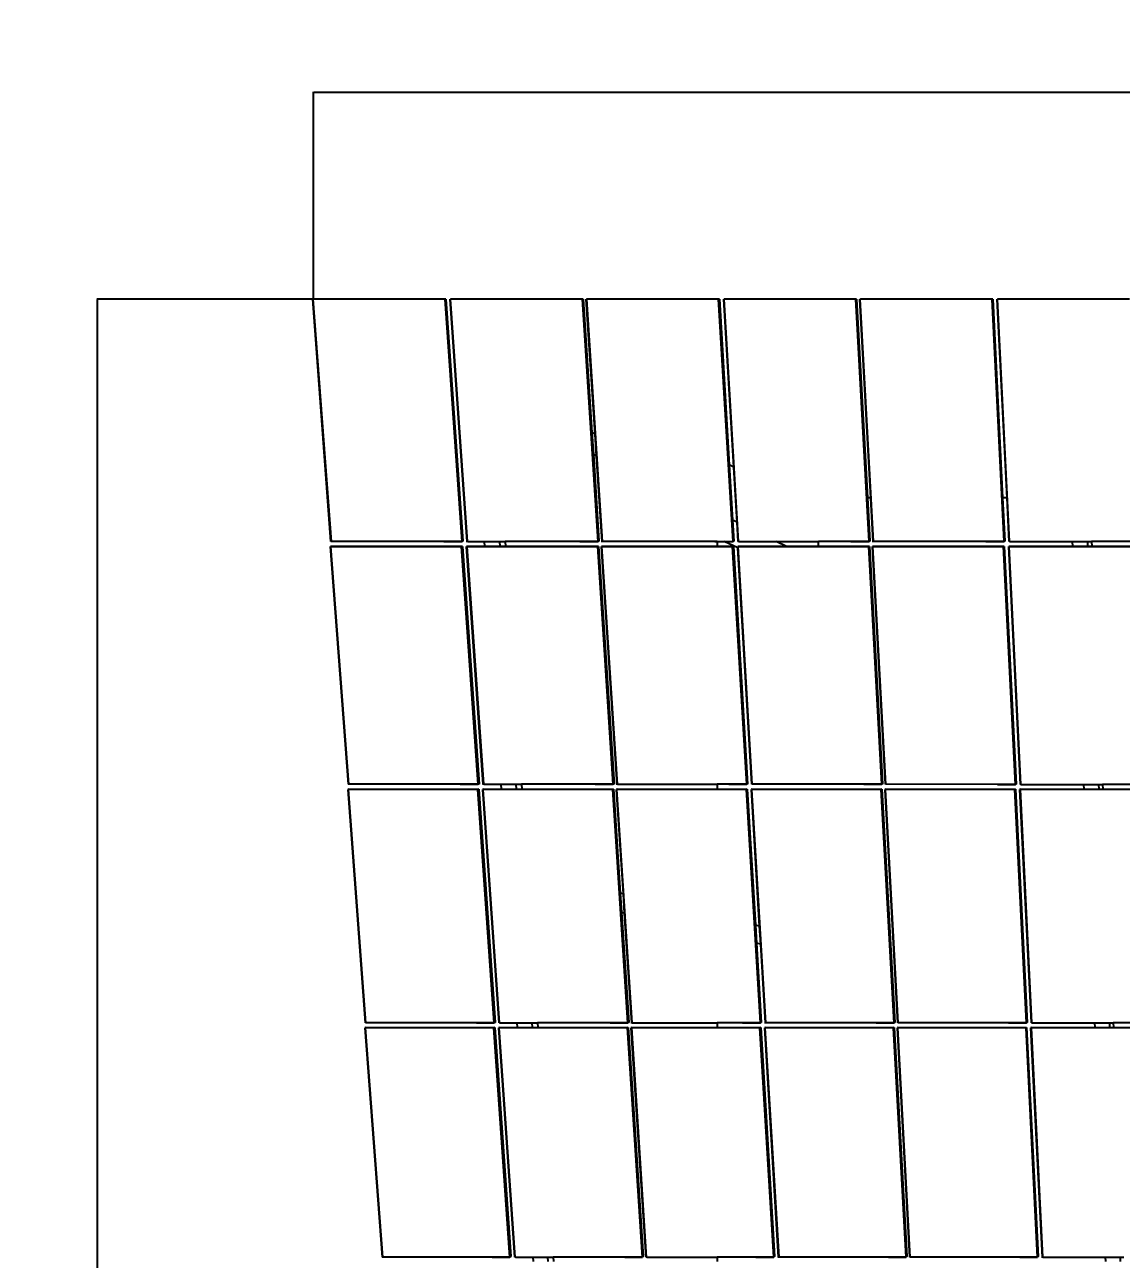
# Model space of a CAD drawing. Header units: inches. Extents: x -1217 to 1243, y -567 to 675.
# Drawn here: x -1217 to -635, y 21 to 675 of the extents above; entities that cross this region are included whole.
import ezdxf

# ---------------------------------------------------------------- set-up
doc = ezdxf.new("R2010")
doc.units = ezdxf.units.IN
doc.header["$MEASUREMENT"] = 0
doc.dimstyles.get("Standard").update_dxf_attribs({"dimtxt": 24, "dimasz": 0.18, "dimexe": 0.18, "dimexo": 0.0625, "dimgap": 0.09, "dimtad": 0, "dimtih": 1, "dimtoh": 1, "dimdec": 4, "dimzin": 0, "dimdsep": 46, "dimtxsty": 'Standard', "dimcen": 0.09, "dimclrd": 1, "dimclre": 1, "dimclrt": 1, "dimadec": 0, "dimazin": 0, "dimtfac": 1, "dimtdec": 4, "dimtofl": 0, "dimtmove": 0, "dimatfit": 3, "dimfxl": 1, "dimtolj": 1, "dimtzin": 0, "dimarcsym": 0})

# ---------------------------------------------------------------- blocks, each defined once
blk = doc.blocks.new('*D2')
at = {"color": 1, "lineweight": -2, "transparency": 16777216}
for p, q in [((-1063.79, 529.93), (-1063.79, 639.81)), ((-1063.61, 639.63), (-262.52, 639.63)), ((674.75, 639.63), (-126.34, 639.63)), ((674.93, 529.9), (674.93, 639.81))]:
    blk.add_line(p, q, dxfattribs=at)
at = {"color": 1, "transparency": 16777216}
for points in [[(-1063.61, 639.66), (-1063.61, 639.6), (-1063.79, 639.63)], [(674.75, 639.66), (674.75, 639.6), (674.93, 639.63)]]:
    blk.add_solid(points, dxfattribs=at)
at = {"layer": 'Defpoints', "color": 0, "transparency": 16777216}
for p in [(-1063.79, 639.63), (-1063.79, 529.87), (674.93, 529.84)]:
    blk.add_point(p, dxfattribs=at)
at = {"color": 1, "transparency": 16777216, "insert": (-194.43, 639.63), "char_height": 24, "attachment_point": 5}
blk.add_mtext('\\A1;106\' 11"', dxfattribs=at)
blk = doc.blocks.new('*D3')
at = {"color": 1, "lineweight": -2, "transparency": 16777216}
for p, q in [((-1064.17, 529.87), (-1178.71, 529.87)), ((-1178.53, 529.69), (-1178.53, -6.65)), ((-1178.53, -567.17), (-1178.53, -30.83)), ((-985.24, -567.35), (-1178.71, -567.35))]:
    blk.add_line(p, q, dxfattribs=at)
at = {"color": 1, "transparency": 16777216}
for points in [[(-1178.56, 529.69), (-1178.5, 529.69), (-1178.53, 529.87)], [(-1178.56, -567.17), (-1178.5, -567.17), (-1178.53, -567.35)]]:
    blk.add_solid(points, dxfattribs=at)
at = {"layer": 'Defpoints', "color": 0, "transparency": 16777216}
for p in [(-1064.11, 529.87), (-1178.53, -567.35), (-985.17, -567.35)]:
    blk.add_point(p, dxfattribs=at)
at = {"color": 1, "transparency": 16777216, "insert": (-1178.53, -18.74), "char_height": 24, "attachment_point": 5}
blk.add_mtext('\\A1;70\' 4"', dxfattribs=at)

msp = doc.modelspace()

# ---------------------------------------------------------------- linework, layer by layer
for p, q in [((-1064.10696, 529.87158), (-1063.89221, 529.87036)), ((-1054.45486, 401.3586), (-1064.10696, 529.87158)), ((-1063.89221, 529.87036), (-1063.79044, 529.87158)), ((-1054.24206, 401.3574), (-1063.89221, 529.87036)), ((-993.97021, 529.87041), (-1063.79044, 529.87158)), ((-984.95429, 401.35745), (-993.97021, 529.87041)), ((-993.47074, 529.86208), (-993.97021, 529.87041)), ((-993.47074, 529.86208), (-984.46384, 401.41319)), ((-991.26018, 529.87041), (-991.04544, 529.86919)), ((-982.26884, 401.35745), (-991.26018, 529.87041)), ((-991.04544, 529.86919), (-990.94365, 529.87041)), ((-982.05605, 401.35625), (-991.04544, 529.86919)), ((-921.12344, 529.86924), (-990.94365, 529.87041)), ((-912.76829, 401.3563), (-921.12344, 529.86924)), ((-920.66058, 529.86091), (-921.12344, 529.86924)), ((-920.66058, 529.86091), (-916.0572, 459.01949)), ((-919.03874, 529.86762), (-918.824, 529.8664)), ((-914.38881, 458.18349), (-919.03874, 529.86762)), ((-918.824, 529.8664), (-918.72221, 529.86762)), ((-910.4897, 401.35351), (-918.824, 529.8664)), ((-848.90202, 529.86645), (-918.72221, 529.86762)), ((-841.20196, 401.35356), (-848.90202, 529.86645)), ((-848.47545, 529.85812), (-848.90202, 529.86645)), ((-848.47545, 529.85812), (-843.21121, 441.95465)), ((-846.19199, 529.86645), (-845.97726, 529.86523)), ((-840.86808, 440.72653), (-846.19199, 529.86645)), ((-845.97726, 529.86523), (-845.87546, 529.86645)), ((-838.30373, 401.35237), (-845.97726, 529.86523)), ((-776.05528, 529.86528), (-845.87546, 529.86645)), ((-769.01599, 401.35241), (-776.05528, 529.86528)), ((-775.66532, 529.85695), (-776.05528, 529.86528)), ((-775.66532, 529.85695), (-769.8903, 424.37246)), ((-773.9706, 529.86366), (-773.75587, 529.86244)), ((-768.20784, 424.37246), (-773.9706, 529.86366)), ((-773.75587, 529.86244), (-773.65407, 529.86366)), ((-766.73743, 401.34963), (-773.75587, 529.86244)), ((-703.83391, 529.86249), (-773.65407, 529.86366)), ((-697.44971, 401.34967), (-703.83391, 529.86249)), ((-703.48023, 529.85416), (-703.83391, 529.86249)), ((-703.48023, 529.85416), (-698.24279, 424.37246)), ((-701.12388, 529.86249), (-700.90916, 529.86127)), ((-695.90357, 424.37246), (-701.12388, 529.86249)), ((-700.90916, 529.86127), (-700.80735, 529.86249)), ((-694.55149, 401.34848), (-700.90916, 529.86127)), ((-630.9872, 529.86132), (-700.80735, 529.86249)), ((-914.38881, 458.18349), (-916.0572, 459.01949)), ((-916.0572, 459.01949), (-915.30176, 447.39409)), ((-913.63612, 446.57993), (-914.38881, 458.18349)), ((-913.63612, 446.57993), (-915.30176, 447.39409)), ((-915.30176, 447.39409), (-912.31378, 401.41204)), ((-910.7025, 401.35471), (-913.63612, 446.57993)), ((-840.86808, 440.72653), (-843.21121, 441.95465)), ((-843.21121, 441.95465), (-841.45855, 412.68823)), ((-839.12513, 411.54382), (-840.86808, 440.72653)), ((-768.20784, 424.37246), (-769.8903, 424.37246)), ((-769.8903, 424.37246), (-768.63306, 401.40815)), ((-766.95021, 401.35082), (-768.20784, 424.37246)), ((-695.90357, 424.37246), (-698.24279, 424.37246)), ((-698.24279, 424.37246), (-697.10242, 401.40541)), ((-694.76426, 401.34967), (-695.90357, 424.37246)), ((-839.12513, 411.54382), (-841.45855, 412.68823)), ((-841.45855, 412.68823), (-840.78309, 401.4093)), ((-838.51651, 401.35356), (-839.12513, 411.54382)), ((-1054.79262, 401.3574), (-1054.86937, 401.3574)), ((-1054.45486, 401.3586), (-1054.55571, 401.3574)), ((-1054.24206, 401.3574), (-1054.45486, 401.3586)), ((-1054.1412, 401.3586), (-1054.24206, 401.3574)), ((-984.95429, 401.35745), (-1054.1412, 401.3586)), ((-994.60887, 401.35744), (-984.95418, 401.35584)), ((-984.46384, 401.41319), (-984.95429, 401.35745)), ((-984.95418, 401.35584), (-984.95429, 401.35745)), ((-982.60661, 401.35625), (-982.68336, 401.35625)), ((-982.26884, 401.35745), (-982.3697, 401.35625)), ((-982.05605, 401.35625), (-982.26884, 401.35745)), ((-981.95519, 401.35745), (-982.05605, 401.35625)), ((-981.95519, 401.35745), (-973.00832, 401.35727)), ((-972.82807, 398.69983), (-973.00832, 401.35727)), ((-973.00832, 401.35727), (-964.97748, 401.35711)), ((-964.79871, 398.69969), (-964.97748, 401.35711)), ((-964.97748, 401.35711), (-962.06305, 401.35706)), ((-962.06305, 401.35706), (-961.88488, 398.69965)), ((-912.76829, 401.3563), (-962.06305, 401.35706)), ((-922.42286, 401.35629), (-912.76818, 401.3547)), ((-912.31378, 401.41204), (-912.76829, 401.3563)), ((-912.76818, 401.3547), (-912.76829, 401.3563)), ((-911.04027, 401.35351), (-911.11702, 401.35351)), ((-910.7025, 401.35471), (-910.80336, 401.35351)), ((-910.4897, 401.35351), (-910.7025, 401.35471)), ((-910.38884, 401.35471), (-910.4897, 401.35351)), ((-849.57228, 401.35355), (-910.38884, 401.35471)), ((-850.85653, 401.35355), (-841.20186, 401.35196)), ((-849.57228, 401.35355), (-845.9167, 401.35356)), ((-849.57228, 401.35355), (-849.57228, 398.69623)), ((-838.72728, 397.94246), (-845.9167, 401.35356)), ((-845.9167, 401.35356), (-841.20196, 401.35356)), ((-840.78309, 401.4093), (-841.20196, 401.35356)), ((-841.20186, 401.35196), (-841.20196, 401.35356)), ((-838.85429, 401.35237), (-838.93104, 401.35237)), ((-838.51651, 401.35356), (-838.61738, 401.35237)), ((-838.30373, 401.35237), (-838.51651, 401.35356)), ((-838.20286, 401.35356), (-838.30373, 401.35237)), ((-838.20286, 401.35356), (-818.34671, 401.35317)), ((-812.92816, 398.69567), (-818.34671, 401.35317)), ((-818.34671, 401.35317), (-795.94341, 401.35274)), ((-795.94341, 398.69539), (-795.94341, 401.35274)), ((-769.01599, 401.35241), (-795.94341, 401.35274)), ((-778.67056, 401.3524), (-769.0159, 401.35081)), ((-768.63306, 401.40815), (-769.01599, 401.35241)), ((-769.0159, 401.35081), (-769.01599, 401.35241)), ((-767.28799, 401.34963), (-767.36475, 401.34963)), ((-766.95021, 401.35082), (-767.05109, 401.34963)), ((-766.73743, 401.34963), (-766.95021, 401.35082)), ((-766.63656, 401.35082), (-766.73743, 401.34963)), ((-697.44971, 401.34967), (-766.63656, 401.35082)), ((-707.10428, 401.34967), (-697.44963, 401.34807)), ((-697.10242, 401.40541), (-697.44971, 401.34967)), ((-697.44963, 401.34807), (-697.44971, 401.34967)), ((-695.10205, 401.34848), (-695.1788, 401.34848)), ((-694.76426, 401.34967), (-694.86514, 401.34848)), ((-694.55149, 401.34848), (-694.76426, 401.34967)), ((-694.4506, 401.34967), (-694.55149, 401.34848)), ((-694.4506, 401.34967), (-661.14398, 401.34902)), ((-661.0215, 398.69165), (-661.14398, 401.34902)), ((-661.14398, 401.34902), (-653.11314, 401.34887)), ((-652.99215, 398.69152), (-653.11314, 401.34887)), ((-653.11314, 401.34887), (-651.14061, 401.34883)), ((-651.14061, 401.34883), (-651.02002, 398.69149)), ((-625.26377, 401.34852), (-651.14061, 401.34883)), ((-1054.14044, 398.70113), (-1054.6655, 398.64405)), ((-1054.6655, 398.64405), (-1054.45274, 398.64286)), ((-1045.18684, 272.49007), (-1054.6655, 398.64405)), ((-1054.45274, 398.64286), (-1054.3519, 398.64405)), ((-1044.97599, 272.4889), (-1054.45274, 398.64286)), ((-985.17837, 398.6429), (-1054.3519, 398.64405)), ((-1054.14044, 398.70113), (-984.6879, 398.69998)), ((-984.6879, 398.69998), (-985.17837, 398.6429)), ((-976.32422, 272.48895), (-985.17837, 398.6429)), ((-984.6879, 398.69998), (-975.84253, 272.60775)), ((-982.00431, 398.69998), (-982.49344, 398.6429)), ((-982.49344, 398.6429), (-982.28068, 398.64171)), ((-973.66342, 272.48895), (-982.49344, 398.6429)), ((-982.28068, 398.64171), (-982.17984, 398.6429)), ((-973.45258, 272.48777), (-982.28068, 398.64171)), ((-913.00632, 398.64175), (-982.17984, 398.6429)), ((-982.00431, 398.69998), (-972.82807, 398.69983)), ((-972.82807, 398.69983), (-964.79871, 398.69969)), ((-964.79871, 398.69969), (-961.88488, 398.69965)), ((-961.88488, 398.69965), (-912.55178, 398.69883)), ((-912.55178, 398.69883), (-913.00632, 398.64175)), ((-904.80081, 272.48782), (-913.00632, 398.64175)), ((-912.55178, 398.69883), (-904.3544, 272.60663)), ((-910.48742, 398.69724), (-910.94093, 398.64016)), ((-910.94093, 398.64016), (-910.72818, 398.63897)), ((-902.75398, 272.48626), (-910.94093, 398.64016)), ((-910.72818, 398.63897), (-910.62733, 398.64016)), ((-902.54314, 272.48509), (-910.72818, 398.63897)), ((-841.45383, 398.63901), (-910.62733, 398.64016)), ((-910.48742, 398.69724), (-849.57228, 398.69623)), ((-849.57228, 398.69623), (-841.03492, 398.69609)), ((-841.03492, 398.69609), (-841.45383, 398.63901)), ((-833.89139, 272.48513), (-841.45383, 398.63901)), ((-841.03492, 398.69609), (-833.47997, 272.60394)), ((-838.35132, 398.69609), (-838.7689, 398.63901)), ((-838.7689, 398.63901), (-838.55616, 398.63782)), ((-838.72728, 397.94246), (-838.7689, 398.63901)), ((-831.23059, 272.48513), (-838.72728, 397.94246)), ((-838.55616, 398.63782), (-838.45531, 398.63901)), ((-831.01976, 272.48396), (-838.55616, 398.63782)), ((-769.28182, 398.63787), (-838.45531, 398.63901)), ((-838.35132, 398.69609), (-812.92816, 398.69567)), ((-812.92816, 398.69567), (-795.94341, 398.69539)), ((-795.94341, 398.69539), (-768.89883, 398.69495)), ((-768.89883, 398.69495), (-769.28182, 398.63787)), ((-762.36801, 272.484), (-769.28182, 398.63787)), ((-768.89883, 398.69495), (-761.99188, 272.60281)), ((-766.83448, 398.69336), (-767.21644, 398.63627)), ((-767.21644, 398.63627), (-767.0037, 398.63508)), ((-760.3212, 272.48244), (-767.21644, 398.63627)), ((-767.0037, 398.63508), (-766.90285, 398.63627)), ((-760.11037, 272.48127), (-767.0037, 398.63508)), ((-697.72937, 398.63513), (-766.90285, 398.63627)), ((-766.83448, 398.69336), (-697.38201, 398.69221)), ((-697.38201, 398.69221), (-697.72937, 398.63513)), ((-691.45864, 272.48131), (-697.72937, 398.63513)), ((-697.38201, 398.69221), (-691.11749, 272.60012)), ((-694.69842, 398.69221), (-695.04444, 398.63513)), ((-695.04444, 398.63513), (-694.83171, 398.63393)), ((-688.79784, 272.48131), (-695.04444, 398.63513)), ((-694.83171, 398.63393), (-694.73085, 398.63513)), ((-688.58702, 272.48014), (-694.83171, 398.63393)), ((-625.55739, 398.63398), (-694.73085, 398.63513)), ((-694.69842, 398.69221), (-661.0215, 398.69165)), ((-661.0215, 398.69165), (-652.99215, 398.69152)), ((-652.99215, 398.69152), (-651.02002, 398.69149)), ((-651.02002, 398.69149), (-625.24596, 398.69106)), ((-1045.5215, 272.4889), (-1045.59755, 272.4889)), ((-1044.88165, 269.94522), (-1045.39733, 269.82513)), ((-1045.39733, 269.82513), (-1045.18652, 269.82395)), ((-1036.08742, 145.96579), (-1045.39733, 269.82513)), ((-1045.18684, 272.49007), (-1045.28677, 272.4889)), ((-1044.97599, 272.4889), (-1045.18684, 272.49007)), ((-1045.18652, 269.82395), (-1045.08661, 269.82513)), ((-1035.87849, 145.96464), (-1045.18652, 269.82395)), ((-976.5479, 269.824), (-1045.08661, 269.82513)), ((-1044.87607, 272.49007), (-1044.97599, 272.4889)), ((-1044.88165, 269.94522), (-976.06618, 269.9441)), ((-976.32422, 272.48895), (-1044.87607, 272.49007)), ((-985.89018, 272.48894), (-976.32411, 272.48737)), ((-976.06618, 269.9441), (-976.5479, 269.824)), ((-967.85114, 145.96469), (-976.5479, 269.824)), ((-975.84253, 272.60775), (-976.32422, 272.48895)), ((-976.32411, 272.48737), (-976.32422, 272.48895)), ((-976.06618, 269.9441), (-967.37797, 146.14427)), ((-973.99809, 272.48777), (-974.07413, 272.48777)), ((-973.40721, 269.9441), (-973.88761, 269.824)), ((-973.88761, 269.824), (-973.6768, 269.82283)), ((-965.21454, 145.96469), (-973.88761, 269.824)), ((-973.66342, 272.48895), (-973.76336, 272.48777)), ((-973.6768, 269.82283), (-973.57689, 269.824)), ((-965.00562, 145.96354), (-973.6768, 269.82283)), ((-973.45258, 272.48777), (-973.66342, 272.48895)), ((-905.03819, 269.82287), (-973.57689, 269.824)), ((-973.35264, 272.48895), (-973.45258, 272.48777)), ((-973.40721, 269.9441), (-964.09434, 269.94394)), ((-973.35264, 272.48895), (-964.26696, 272.48877)), ((-964.09434, 269.94394), (-964.26696, 272.48877)), ((-964.26696, 272.48877), (-956.30827, 272.48861)), ((-964.09434, 269.94394), (-956.13707, 269.94381)), ((-956.13707, 269.94381), (-956.30827, 272.48861)), ((-956.30827, 272.48861), (-953.42268, 272.48856)), ((-956.13707, 269.94381), (-953.25205, 269.94377)), ((-953.42268, 272.48856), (-953.25205, 269.94377)), ((-904.80081, 272.48782), (-953.42268, 272.48856)), ((-953.25205, 269.94377), (-904.59175, 269.94297)), ((-914.36677, 272.48781), (-904.80071, 272.48624)), ((-904.59175, 269.94297), (-905.03819, 269.82287)), ((-896.97827, 145.96358), (-905.03819, 269.82287)), ((-904.3544, 272.60663), (-904.80081, 272.48782)), ((-904.80071, 272.48624), (-904.80081, 272.48782)), ((-904.59175, 269.94297), (-901.00391, 214.77986)), ((-903.08865, 272.48508), (-903.1647, 272.48508)), ((-902.54632, 269.94141), (-902.99175, 269.82131)), ((-902.99175, 269.82131), (-902.78095, 269.82014)), ((-899.3932, 214.3959), (-902.99175, 269.82131)), ((-902.75398, 272.48626), (-902.85392, 272.48508)), ((-902.78095, 269.82014), (-902.68103, 269.82131)), ((-894.74114, 145.9609), (-902.78095, 269.82014)), ((-902.54314, 272.48509), (-902.75398, 272.48626)), ((-834.14235, 269.82018), (-902.68103, 269.82131)), ((-902.54632, 269.94141), (-849.57228, 269.94054)), ((-902.4432, 272.48626), (-902.54314, 272.48509)), ((-902.4432, 272.48626), (-849.57228, 272.48524)), ((-849.57228, 272.48524), (-849.57228, 269.94054)), ((-833.89139, 272.48513), (-849.57228, 272.48524)), ((-849.57228, 269.94054), (-833.73088, 269.94028)), ((-843.45734, 272.48512), (-833.8913, 272.48356)), ((-833.73088, 269.94028), (-834.14235, 269.82018)), ((-826.7138, 145.96094), (-834.14235, 269.82018)), ((-833.47997, 272.60394), (-833.89139, 272.48513)), ((-833.8913, 272.48356), (-833.89139, 272.48513)), ((-833.73088, 269.94028), (-829.40107, 197.71129)), ((-831.56527, 272.48396), (-831.64131, 272.48396)), ((-831.07191, 269.94028), (-831.48206, 269.82018)), ((-831.48206, 269.82018), (-831.27127, 269.81901)), ((-827.13883, 197.17202), (-831.48206, 269.82018)), ((-831.23059, 272.48513), (-831.33054, 272.48396)), ((-831.27127, 269.81901), (-831.17134, 269.82018)), ((-823.86829, 145.95979), (-831.27127, 269.81901)), ((-831.01976, 272.48396), (-831.23059, 272.48513)), ((-762.63267, 269.81906), (-831.17134, 269.82018)), ((-831.07191, 269.94028), (-762.25648, 269.93916)), ((-830.91981, 272.48513), (-831.01976, 272.48396)), ((-762.36801, 272.484), (-830.91981, 272.48513)), ((-771.93396, 272.484), (-762.36792, 272.48243)), ((-762.25648, 269.93916), (-762.63267, 269.81906)), ((-755.84096, 145.95983), (-762.63267, 269.81906)), ((-761.99188, 272.60281), (-762.36801, 272.484)), ((-762.36792, 272.48243), (-762.36801, 272.484)), ((-762.25648, 269.93916), (-755.47144, 146.13942)), ((-760.65588, 272.48127), (-760.73193, 272.48127)), ((-760.21107, 269.9376), (-760.58625, 269.81749)), ((-760.58625, 269.81749), (-760.37547, 269.81632)), ((-753.81277, 145.9583), (-760.58625, 269.81749)), ((-760.3212, 272.48244), (-760.42115, 272.48127)), ((-760.37547, 269.81632), (-760.27553, 269.81749)), ((-753.60386, 145.95715), (-760.37547, 269.81632)), ((-760.11037, 272.48127), (-760.3212, 272.48244)), ((-691.73688, 269.81637), (-760.27553, 269.81749)), ((-760.21107, 269.9376), (-691.39566, 269.93647)), ((-760.01042, 272.48244), (-760.11037, 272.48127)), ((-691.45864, 272.48131), (-760.01042, 272.48244)), ((-701.02459, 272.48131), (-691.45856, 272.47974)), ((-691.39566, 269.93647), (-691.73688, 269.81637)), ((-685.57655, 145.95719), (-691.73688, 269.81637)), ((-691.11749, 272.60012), (-691.45864, 272.48131)), ((-691.45856, 272.47974), (-691.45864, 272.48131)), ((-691.39566, 269.93647), (-685.24137, 146.13678)), ((-689.13253, 272.48014), (-689.20857, 272.48014)), ((-688.73669, 269.93647), (-689.07659, 269.81637)), ((-689.07659, 269.81637), (-688.86581, 269.8152)), ((-682.93995, 145.95719), (-689.07659, 269.81637)), ((-688.79784, 272.48131), (-688.89779, 272.48014)), ((-688.86581, 269.8152), (-688.76588, 269.81637)), ((-682.73105, 145.95604), (-688.86581, 269.8152)), ((-688.58702, 272.48014), (-688.79784, 272.48131)), ((-620.22724, 269.81524), (-688.76588, 269.81637)), ((-688.73669, 269.93647), (-655.08707, 269.93592)), ((-688.48706, 272.48131), (-688.58702, 272.48014)), ((-688.48706, 272.48131), (-655.20436, 272.48067)), ((-655.08707, 269.93592), (-655.20436, 272.48067)), ((-655.20436, 272.48067), (-647.24567, 272.48052)), ((-655.08707, 269.93592), (-647.12981, 269.93579)), ((-647.12981, 269.93579), (-647.24567, 272.48052)), ((-647.24567, 272.48052), (-645.29266, 272.48048)), ((-647.12981, 269.93579), (-645.17718, 269.93576)), ((-645.29266, 272.48048), (-645.17718, 269.93576)), ((-619.93529, 272.48018), (-645.29266, 272.48048)), ((-645.17718, 269.93576), (-619.92129, 269.93534)), ((-899.3932, 214.3959), (-901.00391, 214.77986)), ((-901.00391, 214.77986), (-900.33087, 204.43185)), ((-898.72256, 204.06666), (-899.3932, 214.3959)), ((-898.72256, 204.06666), (-900.33087, 204.43185)), ((-900.33087, 204.43185), (-896.53975, 146.14316)), ((-894.95006, 145.96205), (-898.72256, 204.06666)), ((-827.13883, 197.17202), (-829.40107, 197.71129)), ((-829.40107, 197.71129), (-828.83072, 188.19681)), ((-826.57159, 187.68384), (-827.13883, 197.17202)), ((-826.57159, 187.68384), (-828.83072, 188.19681)), ((-828.83072, 188.19681), (-826.30963, 146.14052)), ((-824.07721, 145.96094), (-826.57159, 187.68384)), ((-1036.41904, 145.96464), (-1036.49439, 145.96464)), ((-1036.08742, 145.96579), (-1036.18644, 145.96464)), ((-1035.87849, 145.96464), (-1036.08742, 145.96579)), ((-1035.77947, 145.96579), (-1035.87849, 145.96464)), ((-967.85114, 145.96469), (-1035.77947, 145.96579)), ((-977.33009, 145.96468), (-967.85103, 145.96314)), ((-967.37797, 146.14427), (-967.85114, 145.96469)), ((-967.85103, 145.96314), (-967.85114, 145.96469)), ((-965.54616, 145.96354), (-965.62152, 145.96354)), ((-965.21454, 145.96469), (-965.31357, 145.96354)), ((-965.00562, 145.96354), (-965.21454, 145.96469)), ((-964.90659, 145.96469), (-965.00562, 145.96354)), ((-964.90659, 145.96469), (-955.68461, 145.96451)), ((-955.51928, 143.52712), (-955.68461, 145.96451)), ((-955.68461, 145.96451), (-947.79675, 145.96436)), ((-947.63279, 143.52699), (-947.79675, 145.96436)), ((-947.79675, 145.96436), (-944.93948, 145.9643)), ((-944.93948, 145.9643), (-944.77606, 143.52695)), ((-896.97827, 145.96358), (-944.93948, 145.9643)), ((-906.45722, 145.96357), (-896.97817, 145.96203)), ((-896.53975, 146.14316), (-896.97827, 145.96358)), ((-896.97817, 145.96203), (-896.97827, 145.96358)), ((-895.28169, 145.96089), (-895.35704, 145.96089)), ((-894.95006, 145.96205), (-895.04909, 145.9609)), ((-894.74114, 145.9609), (-894.95006, 145.96205)), ((-894.64211, 145.96205), (-894.74114, 145.9609)), ((-894.64211, 145.96205), (-849.57228, 145.96119)), ((-849.57228, 145.96119), (-849.57228, 143.5239)), ((-826.7138, 145.96094), (-849.57228, 145.96119)), ((-836.19275, 145.96093), (-826.71371, 145.95939)), ((-826.30963, 146.14052), (-826.7138, 145.96094)), ((-826.71371, 145.95939), (-826.7138, 145.96094)), ((-824.40884, 145.95979), (-824.48419, 145.95979)), ((-824.07721, 145.96094), (-824.17624, 145.95979)), ((-823.86829, 145.95979), (-824.07721, 145.96094)), ((-823.76926, 145.96094), (-823.86829, 145.95979)), ((-755.84096, 145.95983), (-823.76926, 145.96094)), ((-765.31991, 145.95983), (-755.84088, 145.95829)), ((-755.47144, 146.13942), (-755.84096, 145.95983)), ((-755.84088, 145.95829), (-755.84096, 145.95983)), ((-754.14441, 145.95715), (-754.21976, 145.95715)), ((-753.81277, 145.9583), (-753.91181, 145.95715)), ((-753.60386, 145.95715), (-753.81277, 145.9583)), ((-753.50482, 145.9583), (-753.60386, 145.95715)), ((-685.57655, 145.95719), (-753.50482, 145.9583)), ((-695.05549, 145.95718), (-685.57647, 145.95565)), ((-685.24137, 146.13678), (-685.57655, 145.95719)), ((-685.57647, 145.95565), (-685.57655, 145.95719)), ((-683.27159, 145.95604), (-683.34695, 145.95604)), ((-682.93995, 145.95719), (-683.039, 145.95604)), ((-682.73105, 145.95604), (-682.93995, 145.95719)), ((-682.632, 145.95719), (-682.73105, 145.95604)), ((-682.632, 145.95719), (-649.37279, 145.95655)), ((-649.26045, 143.51924), (-649.37279, 145.95655)), ((-649.37279, 145.95655), (-641.48494, 145.95641)), ((-641.37397, 143.51911), (-641.48494, 145.95641)), ((-641.48494, 145.95641), (-639.55109, 145.95637)), ((-639.55109, 145.95637), (-639.44049, 143.51908)), ((-614.70374, 145.95608), (-639.55109, 145.95637)), ((-1035.79106, 143.52838), (-1036.2976, 143.34755)), ((-1036.2976, 143.34755), (-1036.08871, 143.3464)), ((-1027.15192, 21.72085), (-1036.2976, 143.34755)), ((-1036.08871, 143.3464), (-1035.98971, 143.34755)), ((-1026.94488, 21.71972), (-1036.08871, 143.3464)), ((-968.07428, 143.34645), (-1035.98971, 143.34755)), ((-1035.79106, 143.52838), (-967.60109, 143.52728)), ((-967.60109, 143.52728), (-968.07428, 143.34645)), ((-959.5307, 21.71976), (-968.07428, 143.34645)), ((-967.60109, 143.52728), (-959.06582, 21.95792)), ((-964.96628, 143.52728), (-965.43818, 143.34645)), ((-965.43818, 143.34645), (-965.2293, 143.3453)), ((-956.91786, 21.71976), (-965.43818, 143.34645)), ((-965.2293, 143.3453), (-965.13029, 143.34645)), ((-956.71082, 21.71863), (-965.2293, 143.3453)), ((-897.21487, 143.34534), (-965.13029, 143.34645)), ((-964.96628, 143.52728), (-955.51928, 143.52712)), ((-955.51928, 143.52712), (-947.63279, 143.52699)), ((-947.63279, 143.52699), (-944.77606, 143.52695)), ((-944.77606, 143.52695), (-896.77631, 143.52617)), ((-896.77631, 143.52617), (-897.21487, 143.34534)), ((-889.29665, 21.71867), (-897.21487, 143.34534)), ((-896.77631, 143.52617), (-888.86579, 21.95684)), ((-894.74948, 143.52464), (-895.18705, 143.34381)), ((-895.18705, 143.34381), (-894.97817, 143.34266)), ((-887.28672, 21.71717), (-895.18705, 143.34381)), ((-894.97817, 143.34266), (-894.87915, 143.34381)), ((-887.07968, 21.71604), (-894.97817, 143.34266)), ((-826.96375, 143.3427), (-894.87915, 143.34381)), ((-894.74948, 143.52464), (-849.57228, 143.5239)), ((-849.57228, 143.5239), (-826.55954, 143.52353)), ((-826.55954, 143.52353), (-826.96375, 143.3427)), ((-819.66552, 21.71608), (-826.96375, 143.3427)), ((-826.55954, 143.52353), (-819.2684, 21.95424)), ((-823.92473, 143.52353), (-824.32766, 143.3427)), ((-824.32766, 143.3427), (-824.11878, 143.34155)), ((-817.05269, 21.71608), (-824.32766, 143.3427)), ((-824.11878, 143.34155), (-824.01976, 143.3427)), ((-816.84566, 21.71495), (-824.11878, 143.34155)), ((-756.10437, 143.34159), (-824.01976, 143.3427)), ((-823.92473, 143.52353), (-755.73479, 143.52243)), ((-755.73479, 143.52243), (-756.10437, 143.34159)), ((-749.4315, 21.71499), (-756.10437, 143.34159)), ((-755.73479, 143.52243), (-749.06841, 21.95316)), ((-753.70797, 143.52089), (-754.07657, 143.34006)), ((-754.07657, 143.34006), (-753.8677, 143.33891)), ((-747.42159, 21.71349), (-754.07657, 143.34006)), ((-753.8677, 143.33891), (-753.76867, 143.34006)), ((-747.21456, 21.71236), (-753.8677, 143.33891)), ((-685.8533, 143.33895), (-753.76867, 143.34006)), ((-753.70797, 143.52089), (-685.51806, 143.51979)), ((-685.51806, 143.51979), (-685.8533, 143.33895)), ((-679.80042, 21.7124), (-685.8533, 143.33895)), ((-685.51806, 143.51979), (-679.47106, 21.95056)), ((-682.88325, 143.51979), (-683.21721, 143.33895)), ((-683.21721, 143.33895), (-683.00834, 143.3378)), ((-677.18759, 21.7124), (-683.21721, 143.33895)), ((-683.00834, 143.3378), (-682.90931, 143.33895)), ((-676.98057, 21.71127), (-683.00834, 143.3378)), ((-614.99395, 143.33785), (-682.90931, 143.33895)), ((-682.88325, 143.51979), (-649.26045, 143.51924)), ((-649.26045, 143.51924), (-641.37397, 143.51911)), ((-641.37397, 143.51911), (-639.44049, 143.51908)), ((-639.44049, 143.51908), (-614.69335, 143.51868)), ((-1027.48055, 21.71972), (-1027.55523, 21.71972)), ((-1027.15192, 21.72085), (-1027.25005, 21.71972)), ((-1026.94488, 21.71972), (-1027.15192, 21.72085)), ((-1026.84675, 21.72085), (-1026.94488, 21.71972)), ((-959.5307, 21.71976), (-1026.84675, 21.72085)), ((-968.92421, 21.71976), (-959.53059, 21.71824)), ((-959.06582, 21.95792), (-959.5307, 21.71976)), ((-959.53059, 21.71824), (-959.5307, 21.71976)), ((-957.2465, 21.71863), (-957.32117, 21.71863)), ((-956.91786, 21.71976), (-957.016, 21.71863)), ((-956.71082, 21.71863), (-956.91786, 21.71976)), ((-956.61269, 21.71976), (-956.71082, 21.71863)), ((-956.61269, 21.71976), (-947.25687, 21.71958)), ((-947.0988, 19.38923), (-947.25687, 21.71958)), ((-947.25687, 21.71958), (-939.43857, 21.71943)), ((-939.28181, 19.3891), (-939.43857, 21.71943)), ((-939.43857, 21.71943), (-936.60911, 21.71938)), ((-936.60911, 21.71938), (-936.45287, 19.38906)), ((-889.29665, 21.71867), (-936.60911, 21.71938)), ((-898.69016, 21.71867), (-889.29655, 21.71716)), ((-888.86579, 21.95684), (-889.29665, 21.71867)), ((-889.29655, 21.71716), (-889.29665, 21.71867)), ((-887.61536, 21.71604), (-887.69003, 21.71604)), ((-887.28672, 21.71717), (-887.38486, 21.71604)), ((-887.07968, 21.71604), (-887.28672, 21.71717)), ((-886.98154, 21.71717), (-887.07968, 21.71604)), ((-886.98154, 21.71717), (-849.57228, 21.71646)), ((-849.57228, 21.71646), (-849.57228, 19.38619)), ((-819.66552, 21.71608), (-849.57228, 21.71646)), ((-829.05903, 21.71607), (-819.66543, 21.71456)), ((-819.2684, 21.95424), (-819.66552, 21.71608)), ((-819.66543, 21.71456), (-819.66552, 21.71608)), ((-817.38133, 21.71495), (-817.45601, 21.71495)), ((-817.05269, 21.71608), (-817.15083, 21.71495)), ((-816.84566, 21.71495), (-817.05269, 21.71608)), ((-816.74751, 21.71608), (-816.84566, 21.71495)), ((-749.4315, 21.71499), (-816.74751, 21.71608)), ((-758.82501, 21.71499), (-749.43142, 21.71348)), ((-749.06841, 21.95316), (-749.4315, 21.71499)), ((-749.43142, 21.71348), (-749.4315, 21.71499)), ((-747.75024, 21.71236), (-747.82491, 21.71236)), ((-747.42159, 21.71349), (-747.51974, 21.71236)), ((-747.21456, 21.71236), (-747.42159, 21.71349)), ((-747.11641, 21.71349), (-747.21456, 21.71236)), ((-679.80042, 21.7124), (-747.11641, 21.71349)), ((-689.19392, 21.71239), (-679.80034, 21.71088)), ((-679.47106, 21.95056), (-679.80042, 21.7124)), ((-679.80034, 21.71088), (-679.80042, 21.7124)), ((-677.51624, 21.71127), (-677.59092, 21.71127)), ((-677.18759, 21.7124), (-677.28574, 21.71127)), ((-676.98057, 21.71127), (-677.18759, 21.7124)), ((-676.88241, 21.7124), (-676.98057, 21.71127)), ((-676.88241, 21.7124), (-643.64628, 21.71177)), ((-643.53887, 19.38149), (-643.64628, 21.71177)), ((-643.64628, 21.71177), (-635.82799, 21.71162)), ((-635.72189, 19.38136), (-635.82799, 21.71162)), ((-635.82799, 21.71162), (-633.91296, 21.71159))]:
    msp.add_line(p, q)

# ---------------------------------------------------------------- dimensions: what is measured, and where the dimension line sits
dim = msp.add_linear_dim(base=(-1063.79044, 639.62824), p1=(674.93132, 529.83756), p2=(-1063.79044, 529.87158), text='106\' 11"', dimstyle='Standard')
dim.commit()
dim.dimension.update_dxf_attribs({"geometry": '*D2', "text_midpoint": (-194.42956, 639.62824)})
dim = msp.add_linear_dim(base=(-1178.53293, -567.35134), p1=(-1064.10696, 529.87158), p2=(-985.17279, -567.35134), angle=90, text='70\' 4"', dimstyle='Standard')
dim.commit()
dim.dimension.update_dxf_attribs({"geometry": '*D3', "text_midpoint": (-1178.53293, -18.73988)})

doc.saveas('drawing.dxf')
